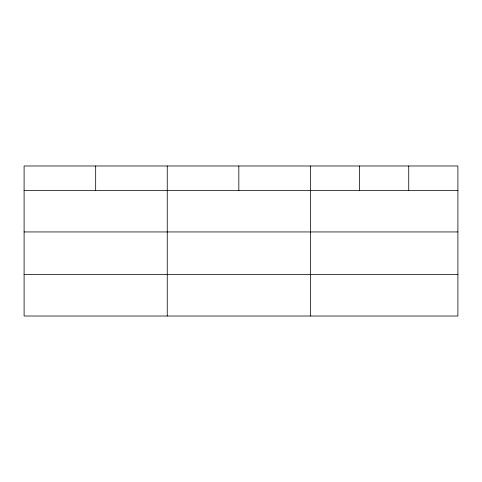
<?xml version="1.0" encoding="UTF-8"?>
<svg xmlns="http://www.w3.org/2000/svg" width="482" height="482" viewBox="0 0 482 482"><rect width="100%" height="100%" fill="white"/><g stroke="black" fill="none" stroke-linecap="round" stroke-linejoin="round"><path stroke-width="0.72" d="M457.9 231.944L457.9 165.983L24.1 165.983L24.1 316.017L457.9 316.017L457.9 231.944L24.1 231.944M24.1 190.535L457.9 190.535M24.1 274.607L457.9 274.607M408.736 165.983L408.736 190.535M359.572 165.983L359.572 190.535M310.408 165.983L310.408 316.017M238.831 165.983L238.831 190.535M167.254 165.983L167.254 316.017M95.677 165.983L95.677 190.535"/></g></svg>
